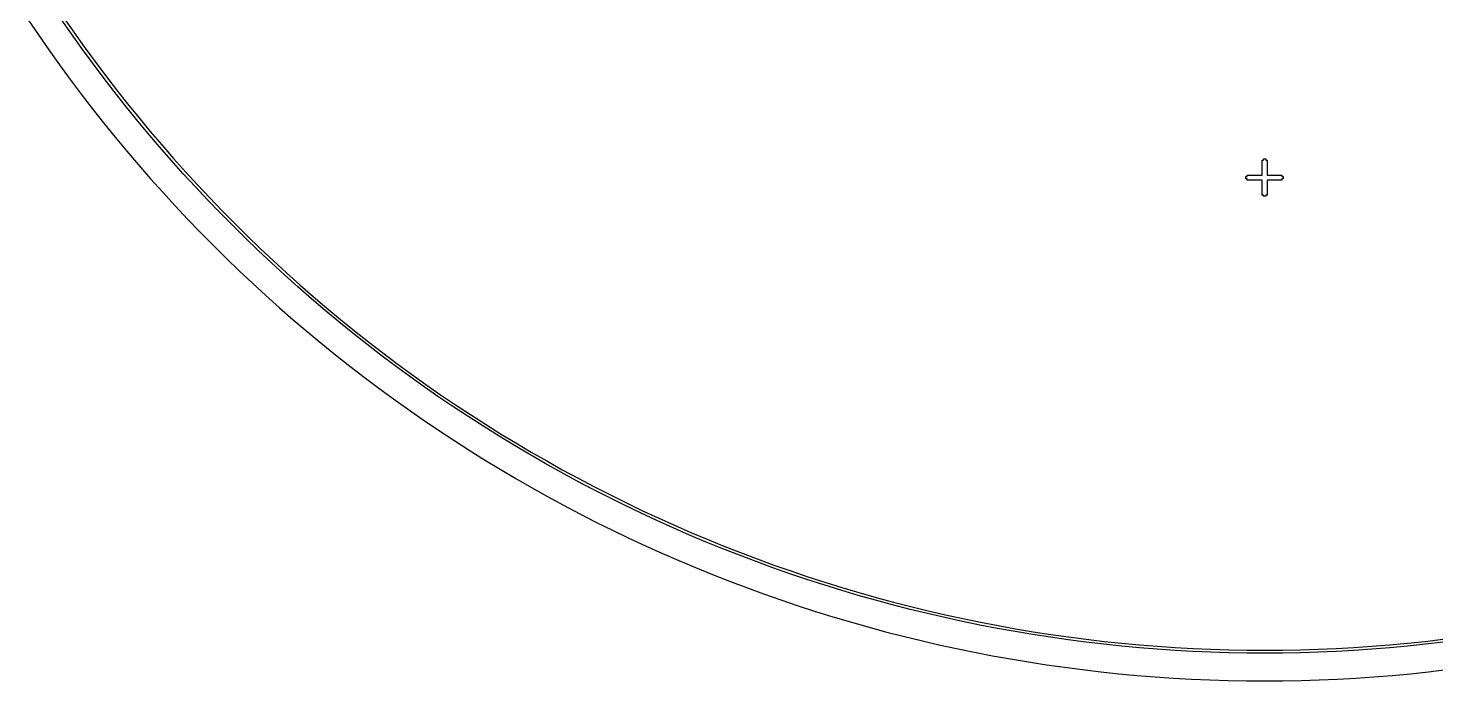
# Model space of a CAD drawing. Extents: x -25 to 123, y -44 to 109.
# Drawn here: x -17.6 to 54.8, y -44.3 to -10.7 of the extents above; entities that cross this region are included whole.
import ezdxf

# ---------------------------------------------------------------- set-up
doc = ezdxf.new("R2010")
doc.units = 0

msp = doc.modelspace()

# ---------------------------------------------------------------- linework, layer by layer
for p, q in [((-17.5904, -10.2892), (-17.0641, -11.0666)), ((-15.3632, -11.0169), (-15.889, -10.2604)), ((-15.7653, -10.1755), (-15.2405, -10.9305)), ((-17.0641, -11.0666), (-16.5282, -11.8374)), ((-14.828, -11.7669), (-15.3632, -11.0169)), ((-15.2405, -10.9305), (-14.7065, -11.679)), ((-16.5282, -11.8374), (-15.983, -12.6016)), ((-14.2838, -12.5102), (-14.828, -11.7669)), ((-14.7065, -11.679), (-14.1633, -12.4209)), ((-15.983, -12.6016), (-15.4284, -13.3591)), ((-13.7304, -13.2468), (-14.2838, -12.5102)), ((-14.1633, -12.4209), (-13.6111, -13.156)), ((-15.4284, -13.3591), (-14.8645, -14.1097)), ((-13.1681, -13.9766), (-13.7304, -13.2468)), ((-13.6111, -13.156), (-13.0498, -13.8843)), ((-14.8645, -14.1097), (-14.2915, -14.8533)), ((-12.5968, -14.6994), (-13.1681, -13.9766)), ((-13.0498, -13.8843), (-12.4797, -14.6057)), ((-14.2915, -14.8533), (-13.7094, -15.5898)), ((-12.0167, -15.4152), (-12.5968, -14.6994)), ((-12.4797, -14.6057), (-11.9008, -15.32)), ((-13.7094, -15.5898), (-13.1183, -16.3192)), ((-11.4279, -16.1237), (-12.0167, -15.4152)), ((-11.9008, -15.32), (-11.3131, -16.0272)), ((-13.1183, -16.3192), (-12.5183, -17.0412)), ((-10.8304, -16.825), (-11.4279, -16.1237)), ((-11.3131, -16.0272), (-10.7169, -16.7271)), ((-12.5183, -17.0412), (-11.9095, -17.7558)), ((-10.2244, -17.519), (-10.8304, -16.825)), ((-10.7169, -16.7271), (-10.112, -17.4196)), ((-11.9095, -17.7558), (-11.2919, -18.4629)), ((-9.60989, -18.2054), (-10.2244, -17.519)), ((-10.112, -17.4196), (-9.49875, -18.1046)), ((45.8892, -18.279), (45.8892, -17.512)), ((45.8892, -17.512), (45.9531, -17.512)), ((45.9531, -17.512), (45.9531, -17.4481)), ((45.9531, -17.4481), (46.0809, -17.4481)), ((46.0809, -17.4481), (46.0809, -17.512)), ((46.0809, -17.512), (46.1448, -17.512)), ((46.1448, -17.512), (46.1448, -18.279)), ((-11.2919, -18.4629), (-10.6657, -19.1623)), ((-8.987, -18.8842), (-9.60989, -18.2054)), ((-9.49875, -18.1046), (-8.87711, -18.7821)), ((-8.87711, -18.7821), (-8.24719, -19.4519)), ((45.0583, -18.4707), (45.0583, -18.3429)), ((45.0583, -18.3429), (45.1222, -18.3429)), ((45.1222, -18.4707), (45.0583, -18.4707)), ((45.1222, -18.3429), (45.1222, -18.279)), ((45.1222, -18.279), (45.8892, -18.279)), ((45.1222, -18.5346), (45.1222, -18.4707)), ((45.8892, -18.5346), (45.1222, -18.5346)), ((45.8892, -19.3016), (45.8892, -18.5346)), ((46.1448, -18.279), (46.9118, -18.279)), ((46.9118, -18.5346), (46.1448, -18.5346)), ((46.1448, -18.5346), (46.1448, -19.3016)), ((46.9118, -18.279), (46.9118, -18.3429)), ((46.9118, -18.3429), (46.9757, -18.3429)), ((46.9757, -18.4707), (46.9118, -18.4707)), ((46.9118, -18.4707), (46.9118, -18.5346)), ((46.9757, -18.3429), (46.9757, -18.4707)), ((-10.6657, -19.1623), (-10.031, -19.854)), ((-8.35583, -19.5553), (-8.987, -18.8842)), ((-8.24719, -19.4519), (-7.60912, -20.1139)), ((45.9531, -19.3016), (45.8892, -19.3016)), ((45.9531, -19.3655), (45.9531, -19.3016)), ((46.0809, -19.3655), (45.9531, -19.3655)), ((46.1448, -19.3016), (46.0809, -19.3016)), ((46.0809, -19.3016), (46.0809, -19.3655)), ((-10.031, -19.854), (-9.38788, -20.5379)), ((-7.71648, -20.2187), (-8.35583, -19.5553)), ((-7.06902, -20.8741), (-7.71648, -20.2187)), ((-7.60912, -20.1139), (-6.96295, -20.7681)), ((-9.38788, -20.5379), (-8.73639, -21.2139)), ((-6.41357, -21.5216), (-7.06902, -20.8741)), ((-6.96295, -20.7681), (-6.30882, -21.4142)), ((-8.73639, -21.2139), (-8.07664, -21.8817)), ((-5.75024, -22.1609), (-6.41357, -21.5216)), ((-6.30882, -21.4142), (-5.6468, -22.0523)), ((-8.07664, -21.8817), (-7.40877, -22.5415)), ((-5.0791, -22.7921), (-5.75024, -22.1609)), ((-5.6468, -22.0523), (-4.97701, -22.6822)), ((-7.40877, -22.5415), (-6.73283, -23.193)), ((-4.40027, -23.415), (-5.0791, -22.7921)), ((-4.97701, -22.6822), (-4.29953, -23.3038)), ((-6.73283, -23.193), (-6.04895, -23.8361)), ((-6.04895, -23.8361), (-5.35724, -24.4708)), ((-3.71385, -24.0295), (-4.40027, -23.415)), ((-4.29953, -23.3038), (-3.61449, -23.9171)), ((-5.35724, -24.4708), (-4.65779, -25.097)), ((-3.01993, -24.6355), (-3.71385, -24.0295)), ((-3.61449, -23.9171), (-2.92195, -24.522)), ((-2.92195, -24.522), (-2.22206, -25.1182)), ((-4.65779, -25.097), (-3.9507, -25.7146)), ((-2.31863, -25.233), (-3.01993, -24.6355)), ((-1.61006, -25.8218), (-2.31863, -25.233)), ((-2.22206, -25.1182), (-1.51489, -25.7059)), ((-3.9507, -25.7146), (-3.2361, -26.3234)), ((-0.8943, -26.4019), (-1.61006, -25.8218)), ((-1.51489, -25.7059), (-0.80058, -26.2848)), ((-3.2361, -26.3234), (-2.51407, -26.9234)), ((-0.17149, -26.9732), (-0.8943, -26.4019)), ((-0.80058, -26.2848), (-0.07921, -26.8549)), ((-2.51407, -26.9234), (-1.78473, -27.5145)), ((-1.78473, -27.5145), (-1.0482, -28.0966)), ((0.55826, -27.5355), (-0.17149, -26.9732)), ((-0.07921, -26.8549), (0.64909, -27.4162)), ((0.64909, -27.4162), (1.38423, -27.9684)), ((-1.0482, -28.0966), (-0.30458, -28.6696)), ((1.29488, -28.0889), (0.55826, -27.5355)), ((2.03822, -28.6331), (1.29488, -28.0889)), ((1.38423, -27.9684), (2.1261, -28.5116)), ((-0.30458, -28.6696), (0.44601, -29.2335)), ((2.78821, -29.1683), (2.03822, -28.6331)), ((2.1261, -28.5116), (2.87457, -29.0456)), ((0.44601, -29.2335), (1.20346, -29.7881)), ((3.54469, -29.6941), (2.78821, -29.1683)), ((2.87457, -29.0456), (3.62955, -29.5704)), ((3.62955, -29.5704), (4.3909, -30.0859)), ((1.20346, -29.7881), (1.96768, -30.3333)), ((1.96768, -30.3333), (2.73853, -30.8692)), ((4.30757, -30.2107), (3.54469, -29.6941)), ((5.07674, -30.7178), (4.30757, -30.2107)), ((4.3909, -30.0859), (5.15852, -30.5921)), ((2.73853, -30.8692), (3.51588, -31.3955)), ((5.85205, -31.2155), (5.07674, -30.7178)), ((5.15852, -30.5921), (5.93231, -31.0887)), ((5.93231, -31.0887), (6.71213, -31.5759)), ((3.51588, -31.3955), (4.29964, -31.9123)), ((6.63344, -31.7036), (5.85205, -31.2155)), ((7.42075, -32.1821), (6.63344, -31.7036)), ((6.71213, -31.5759), (7.49785, -32.0534)), ((4.29964, -31.9123), (5.08969, -32.4194)), ((5.08969, -32.4194), (5.88589, -32.9167)), ((8.21387, -32.6508), (7.42075, -32.1821)), ((7.49785, -32.0534), (8.2894, -32.5213)), ((8.2894, -32.5213), (9.08661, -32.9794)), ((5.88589, -32.9167), (6.68814, -33.4043)), ((9.01266, -33.1099), (8.21387, -32.6508)), ((9.81706, -33.5591), (9.01266, -33.1099)), ((9.08661, -32.9794), (9.88939, -33.4276)), ((6.68814, -33.4043), (7.49632, -33.882)), ((7.49632, -33.882), (8.31029, -34.3497)), ((10.6269, -33.9983), (9.81706, -33.5591)), ((9.88939, -33.4276), (10.6976, -33.866)), ((11.4421, -34.4276), (10.6269, -33.9983)), ((10.6976, -33.866), (11.5111, -34.2945)), ((8.31029, -34.3497), (9.12994, -34.8074)), ((12.2624, -34.8469), (11.4421, -34.4276)), ((11.5111, -34.2945), (12.3299, -34.7129)), ((12.3299, -34.7129), (13.1537, -35.1213)), ((9.12994, -34.8074), (9.95515, -35.2551)), ((9.95515, -35.2551), (10.7858, -35.6925)), ((13.0879, -35.2561), (12.2624, -34.8469)), ((13.9183, -35.6551), (13.0879, -35.2561)), ((13.1537, -35.1213), (13.9824, -35.5195)), ((10.7858, -35.6925), (11.6217, -36.1197)), ((11.6217, -36.1197), (12.4629, -36.5367)), ((14.7536, -36.0439), (13.9183, -35.6551)), ((13.9824, -35.5195), (14.816, -35.9075)), ((15.5935, -36.4224), (14.7536, -36.0439)), ((14.816, -35.9075), (15.6543, -36.2852)), ((12.4629, -36.5367), (13.309, -36.9433)), ((16.438, -36.7906), (15.5935, -36.4224)), ((15.6543, -36.2852), (16.4971, -36.6527)), ((17.287, -37.1483), (16.438, -36.7906)), ((16.4971, -36.6527), (17.3445, -37.0098)), ((13.309, -36.9433), (14.1601, -37.3394)), ((14.1601, -37.3394), (15.016, -37.7251)), ((18.1404, -37.4957), (17.287, -37.1483)), ((17.3445, -37.0098), (18.1961, -37.3564)), ((18.9979, -37.8325), (18.1404, -37.4957)), ((18.1961, -37.3564), (19.0519, -37.6926)), ((15.016, -37.7251), (15.8766, -38.1003)), ((15.8766, -38.1003), (16.7417, -38.4649)), ((19.8595, -38.1588), (18.9979, -37.8325)), ((19.0519, -37.6926), (19.9117, -38.0182)), ((20.725, -38.4745), (19.8595, -38.1588)), ((19.9117, -38.0182), (20.7755, -38.3333)), ((20.7755, -38.3333), (21.6431, -38.6377)), ((16.7417, -38.4649), (17.6112, -38.8188)), ((17.6112, -38.8188), (18.485, -39.162)), ((21.5943, -38.7796), (20.725, -38.4745)), ((22.4673, -39.0739), (21.5943, -38.7796)), ((21.6431, -38.6377), (22.5144, -38.9315)), ((23.3439, -39.3575), (22.4673, -39.0739)), ((22.5144, -38.9315), (23.3892, -39.2145)), ((18.485, -39.162), (19.363, -39.4945)), ((19.363, -39.4945), (20.2449, -39.8162)), ((20.2449, -39.8162), (21.1308, -40.127)), ((24.2239, -39.6304), (23.3439, -39.3575)), ((23.3892, -39.2145), (24.2674, -39.4868)), ((25.1071, -39.8924), (24.2239, -39.6304)), ((24.2674, -39.4868), (25.1489, -39.7483)), ((25.1489, -39.7483), (26.0336, -39.999)), ((21.1308, -40.127), (22.0204, -40.427)), ((22.0204, -40.427), (22.9135, -40.716)), ((25.9935, -40.1436), (25.1071, -39.8924)), ((26.883, -40.3838), (25.9935, -40.1436)), ((26.0336, -39.999), (26.9212, -40.2388)), ((27.7753, -40.6132), (26.883, -40.3838)), ((26.9212, -40.2388), (27.8117, -40.4677)), ((27.8117, -40.4677), (28.705, -40.6856)), ((22.9135, -40.716), (23.8102, -40.994)), ((23.8102, -40.994), (24.7103, -41.261)), ((24.7103, -41.261), (25.6135, -41.517)), ((28.6703, -40.8315), (27.7753, -40.6132)), ((29.568, -41.0389), (28.6703, -40.8315)), ((28.705, -40.6856), (29.6008, -40.8926)), ((30.4681, -41.2353), (29.568, -41.0389)), ((29.6008, -40.8926), (30.4992, -41.0885)), ((31.3706, -41.4205), (30.4681, -41.2353)), ((30.4992, -41.0885), (31.3999, -41.2734)), ((31.3999, -41.2734), (32.3027, -41.4473)), ((25.6135, -41.517), (26.5198, -41.7618)), ((26.5198, -41.7618), (27.429, -41.9955)), ((27.429, -41.9955), (28.3411, -42.218)), ((32.2753, -41.5947), (31.3706, -41.4205)), ((33.182, -41.7578), (32.2753, -41.5947)), ((32.3027, -41.4473), (33.2077, -41.61)), ((34.0907, -41.9097), (33.182, -41.7578)), ((33.2077, -41.61), (34.1146, -41.7616)), ((35.0012, -42.0505), (34.0907, -41.9097)), ((34.1146, -41.7616), (35.0232, -41.9021)), ((35.0232, -41.9021), (35.9335, -42.0315)), ((28.3411, -42.218), (29.2558, -42.4293)), ((29.2558, -42.4293), (30.173, -42.6294)), ((30.173, -42.6294), (31.0926, -42.8182)), ((35.9134, -42.1801), (35.0012, -42.0505)), ((36.827, -42.2985), (35.9134, -42.1801)), ((35.9335, -42.0315), (36.8454, -42.1496)), ((37.7421, -42.4057), (36.827, -42.2985)), ((36.8454, -42.1496), (37.7586, -42.2566)), ((38.6584, -42.5016), (37.7421, -42.4057)), ((37.7586, -42.2566), (38.6731, -42.3523)), ((39.5758, -42.5863), (38.6584, -42.5016)), ((38.6731, -42.3523), (39.5886, -42.4368)), ((40.4941, -42.6597), (39.5758, -42.5863)), ((39.5886, -42.4368), (40.5052, -42.5101)), ((41.4133, -42.7218), (40.4941, -42.6597)), ((40.5052, -42.5101), (41.4225, -42.5721)), ((42.3333, -42.7726), (41.4133, -42.7218)), ((41.4225, -42.5721), (42.3406, -42.6228)), ((42.3406, -42.6228), (43.2592, -42.6623)), ((43.2592, -42.6623), (44.1783, -42.6905)), ((44.1783, -42.6905), (45.0976, -42.7074)), ((45.0976, -42.7074), (46.017, -42.7131)), ((46.017, -42.7131), (46.9364, -42.7074)), ((46.9364, -42.7074), (47.8557, -42.6905)), ((47.8557, -42.6905), (48.7748, -42.6623)), ((48.7748, -42.6623), (49.6934, -42.6228)), ((49.6934, -42.6228), (50.6115, -42.5721)), ((50.6207, -42.7218), (49.7007, -42.7726)), ((50.6115, -42.5721), (51.5288, -42.5101)), ((51.5399, -42.6597), (50.6207, -42.7218)), ((51.5288, -42.5101), (52.4454, -42.4368)), ((52.4582, -42.5863), (51.5399, -42.6597)), ((52.4454, -42.4368), (53.3609, -42.3523)), ((53.3756, -42.5016), (52.4582, -42.5863)), ((53.3609, -42.3523), (54.2754, -42.2566)), ((54.2919, -42.4057), (53.3756, -42.5016)), ((54.2754, -42.2566), (55.1886, -42.1496)), ((55.207, -42.2985), (54.2919, -42.4057)), ((31.0926, -42.8182), (32.0145, -42.9957)), ((32.0145, -42.9957), (32.9384, -43.1618)), ((32.9384, -43.1618), (33.8644, -43.3166)), ((33.8644, -43.3166), (34.7921, -43.4601)), ((43.2537, -42.8122), (42.3333, -42.7726)), ((44.1746, -42.8405), (43.2537, -42.8122)), ((45.0957, -42.8574), (44.1746, -42.8405)), ((46.017, -42.8631), (45.0957, -42.8574)), ((46.9383, -42.8574), (46.017, -42.8631)), ((47.8594, -42.8405), (46.9383, -42.8574)), ((48.7803, -42.8122), (47.8594, -42.8405)), ((49.7007, -42.7726), (48.7803, -42.8122)), ((34.7921, -43.4601), (35.7216, -43.5921)), ((35.7216, -43.5921), (36.6526, -43.7128)), ((36.6526, -43.7128), (37.585, -43.822)), ((37.585, -43.822), (38.5187, -43.9197)), ((38.5187, -43.9197), (39.4535, -44.006)), ((39.4535, -44.006), (40.3893, -44.0808)), ((40.3893, -44.0808), (41.326, -44.1441)), ((41.326, -44.1441), (42.2633, -44.1959)), ((49.7707, -44.1959), (50.708, -44.1441)), ((50.708, -44.1441), (51.6447, -44.0808)), ((51.6447, -44.0808), (52.5805, -44.006)), ((52.5805, -44.006), (53.5153, -43.9197)), ((53.5153, -43.9197), (54.449, -43.822)), ((54.449, -43.822), (55.3814, -43.7128)), ((42.2633, -44.1959), (43.2012, -44.2363)), ((43.2012, -44.2363), (44.1396, -44.265)), ((44.1396, -44.265), (45.0782, -44.2823)), ((45.0782, -44.2823), (46.017, -44.2881)), ((46.017, -44.2881), (46.9558, -44.2823)), ((46.9558, -44.2823), (47.8944, -44.265)), ((47.8944, -44.265), (48.8327, -44.2363)), ((48.8327, -44.2363), (49.7707, -44.1959))]:
    msp.add_line(p, q)

doc.saveas('drawing.dxf')
